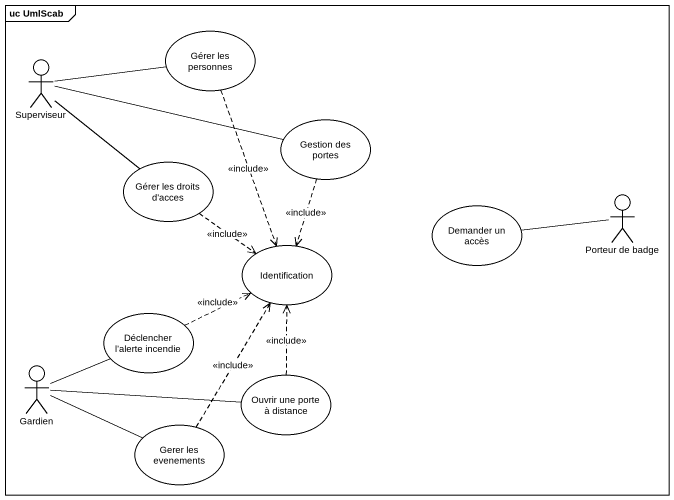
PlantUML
@startuml
mainframe uc UmlScab
actor Superviseur
usecase "Gérer les personnes" as Gérer_les_personnes
usecase "Gestion des portes" as Gestion_des_portes
usecase "Gérer les droits d'acces" as Gérer_les_droits_d_acces
usecase "Demander un accès" as Demander_un_accès
actor "Porteur de badge" as Porteur_de_badge
usecase Identification
usecase "Déclencher l’alerte incendie" as Déclencher_l_alerte_incendie
actor Gardien
usecase "Ouvrir une porte à distance" as Ouvrir_une_porte_à_distance
usecase "Gerer les evenements" as Gerer_les_evenements
Superviseur -right- Gérer_les_personnes
Superviseur -right- Gestion_des_portes
Superviseur -- Gérer_les_droits_d_acces
Gérer_les_personnes ..> Identification : <<include>>
Gestion_des_portes ..> Identification : <<include>>
Gérer_les_droits_d_acces ..> Identification : <<include>>
Porteur_de_badge -left- Demander_un_accès
Déclencher_l_alerte_incendie .right.> Identification : <<include>>
Gardien -right- Déclencher_l_alerte_incendie
Gardien -right- Ouvrir_une_porte_à_distance
Gardien -right- Gerer_les_evenements
Ouvrir_une_porte_à_distance .up.> Identification : <<include>>
Gerer_les_evenements .up.> Identification : <<include>>
@enduml
